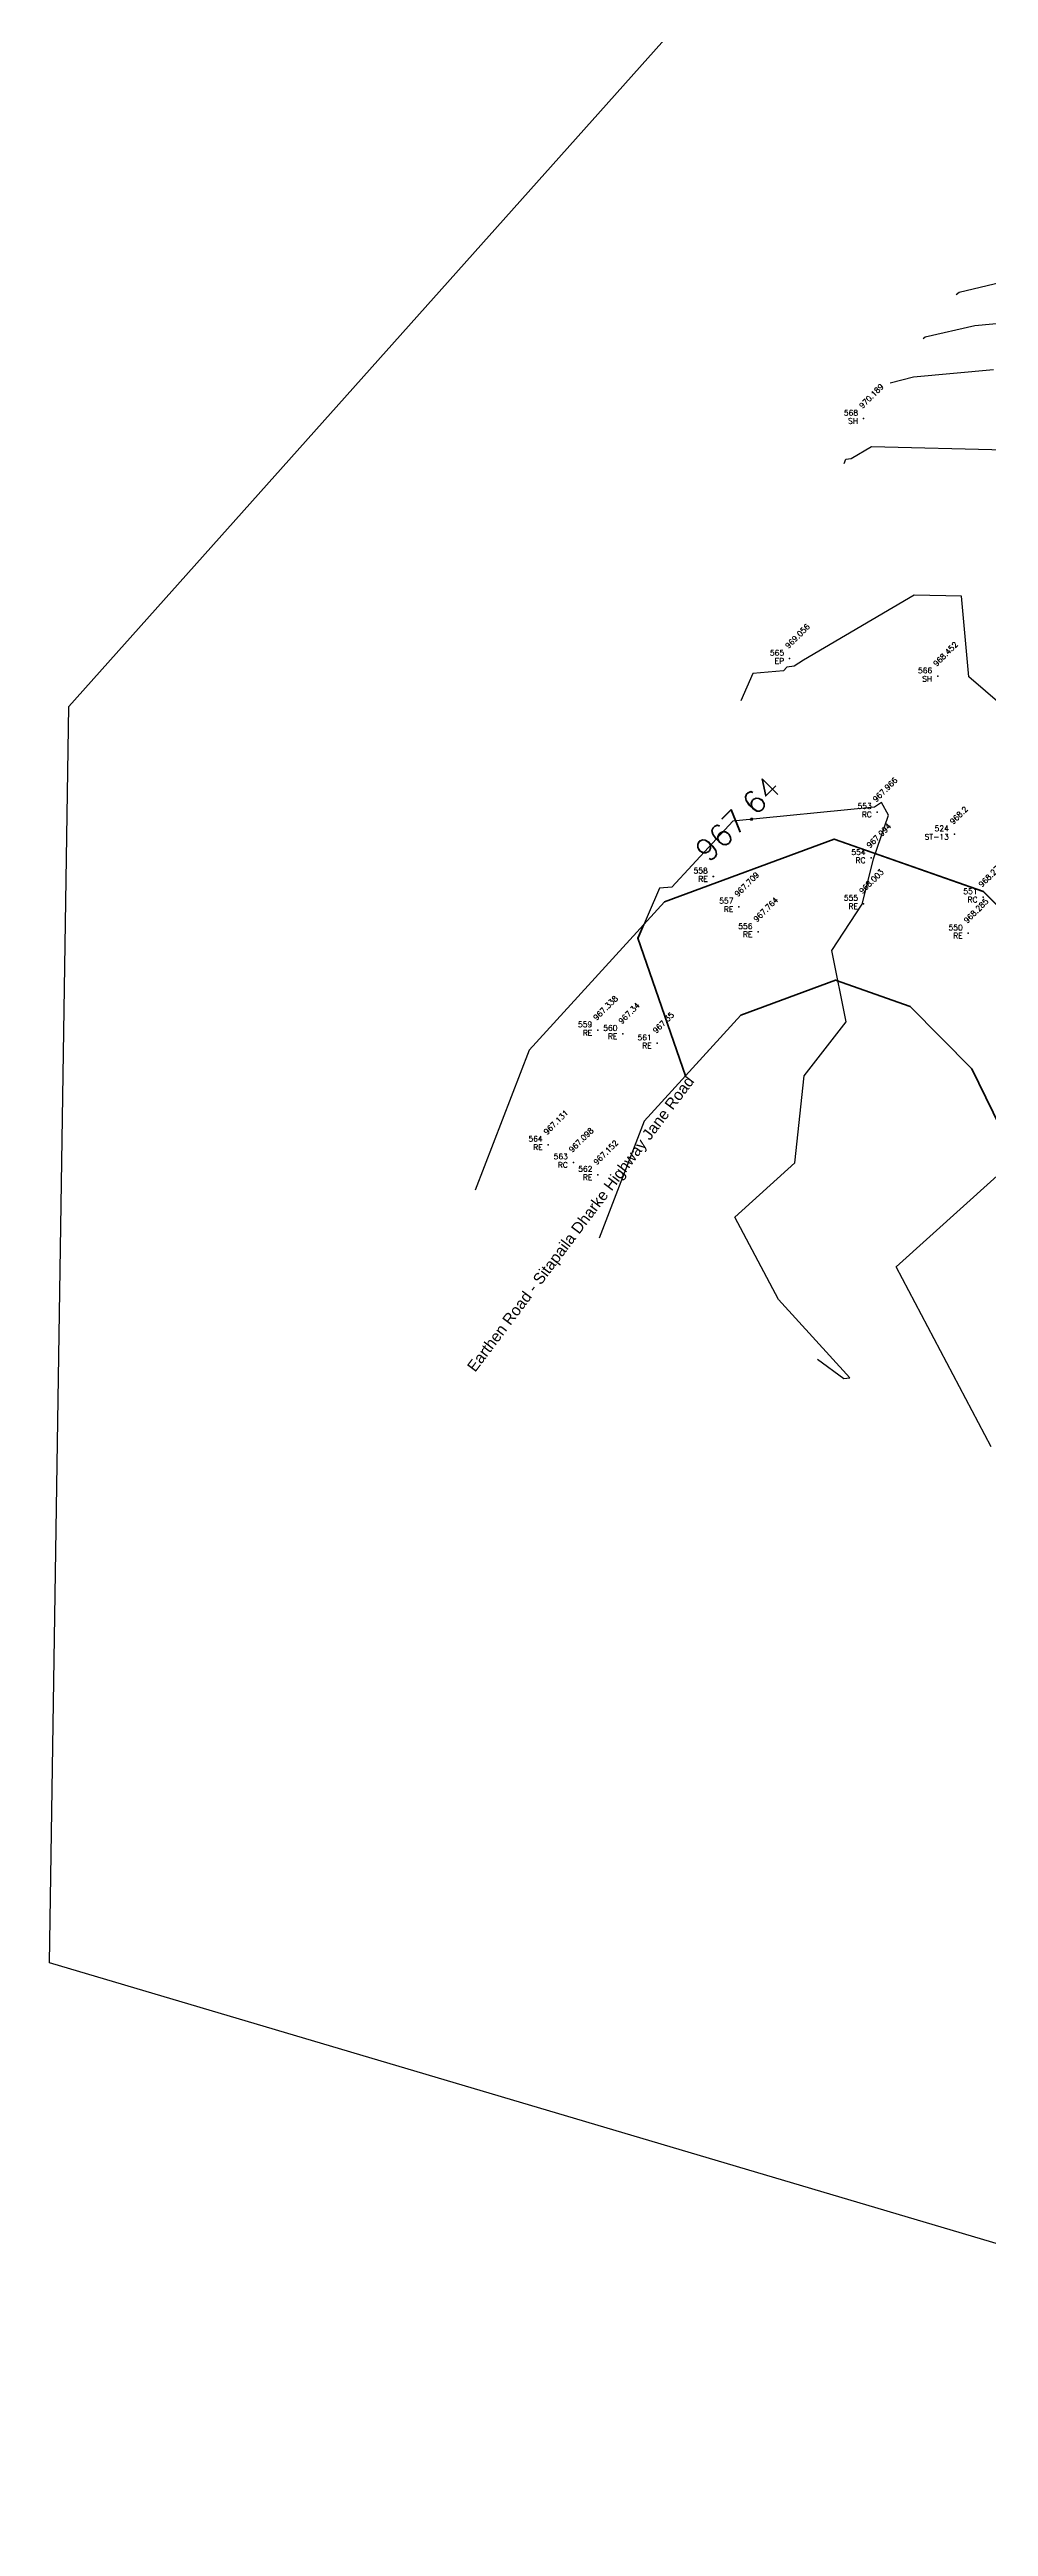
# Model space of a CAD drawing. Header units: metres. Extents: x 319894 to 3389272, y 120 to 6136017.
# Drawn here: x 320974.6 to 321017, y 3067828 to 3067940 of the extents above; entities that cross this region are included whole.
import ezdxf
from ezdxf.enums import TextEntityAlignment as Align

# ---------------------------------------------------------------- set-up
doc = ezdxf.new("R2010")
doc.units = ezdxf.units.M
doc.header["$MEASUREMENT"] = 0
doc.layers.add('a_MUEBLE', color=255, linetype='Continuous', lineweight=5)
for name, color, linetype in [('Contour', 254, 'Continuous'), ('EP', 7, 'Continuous'), ('Index_Contour', 8, 'Continuous'), ('Points', 7, 'Continuous'), ('Points-ELV', 6, 'Continuous'), ('Points-NUM', 4, 'Continuous'), ('Points-TXT', 3, 'Continuous'), ('RC', 7, 'Continuous'), ('RE', 7, 'Continuous'), ('SH', 7, 'Continuous'), ('ST-13', 7, 'Continuous')]:
    doc.layers.add(name, color=color, linetype=linetype)
doc.styles.add('romans', font='romans.shx')
doc.styles.get("Standard").update_dxf_attribs({"font": 'arial.ttf'})

# ---------------------------------------------------------------- blocks, each defined once
blk = doc.blocks.new('POINTS')
at = {"layer": 'Points'}
blk.add_line((0, 0), (0, 0), dxfattribs=at)
blk.add_point((0, 0), dxfattribs=at)
at = {"layer": 'Points-ELV', "style": 'romans'}
blk.add_attdef('ELEV', text='', height=1, rotation=45, dxfattribs=at).set_placement((0, 0), align=Align.BOTTOM_LEFT)
at = {"layer": 'Points-NUM', "style": 'romans'}
blk.add_attdef('PTNUM', text='', height=1, dxfattribs=at).set_placement((0, 0), align=Align.BOTTOM_RIGHT)
at = {"layer": 'Points-TXT', "style": 'romans'}
blk.add_attdef('DESC', text='', height=1, dxfattribs=at).set_placement((0, 0), align=Align.BOTTOM_RIGHT)
blk = doc.blocks.new('SIT4')
at = {"color": 7}
for p, q in [((320282.05, 3067747.48, 1969.36), (320274.38, 3067744.65, 1969.36)), ((320282.05, 3067747.48, 1969.36), (320274.38, 3067744.65, 1969.36)), ((320288.79, 3067745.12, 1969.36), (320282.05, 3067747.48, 1969.36)), ((320288.79, 3067745.12, 1969.36), (320282.05, 3067747.48, 1969.36)), ((320293.22, 3067740.62, 1969.36), (320288.79, 3067745.12, 1969.36)), ((320293.22, 3067740.62, 1969.36), (320288.79, 3067745.12, 1969.36)), ((320282.11, 3067741.11, 1969.36), (320277.83, 3067739.53, 1969.36)), ((320282.11, 3067741.11, 1969.36), (320277.83, 3067739.53, 1969.36)), ((320285.49, 3067739.92, 1969.36), (320282.11, 3067741.11, 1969.36)), ((320285.49, 3067739.92, 1969.36), (320282.11, 3067741.11, 1969.36)), ((320288.26, 3067737.11, 1969.36), (320285.49, 3067739.92, 1969.36)), ((320288.26, 3067737.11, 1969.36), (320285.49, 3067739.92, 1969.36)), ((320268.27, 3067737.95, 1969.36), (320265.83, 3067731.61, 1969.36)), ((320268.27, 3067737.95, 1969.36), (320265.83, 3067731.61, 1969.36)), ((320291.47, 3067730.56, 1969.36), (320288.26, 3067737.11, 1969.36)), ((320291.47, 3067730.56, 1969.36), (320288.26, 3067737.11, 1969.36)), ((320273.47, 3067734.74, 1969.36), (320271.43, 3067729.45, 1969.36)), ((320273.47, 3067734.74, 1969.36), (320271.43, 3067729.45, 1969.36))]:
    blk.add_line(p, q, dxfattribs=at)
for p, q in [((320274.38, 3067744.65, 1969.36), (320268.27, 3067737.95, 1969.36)), ((320274.38, 3067744.65, 1969.36), (320268.27, 3067737.95, 1969.36)), ((320277.83, 3067739.53, 1969.36), (320273.47, 3067734.74, 1969.36)), ((320277.83, 3067739.53, 1969.36), (320273.47, 3067734.74, 1969.36))]:
    blk.add_line(p, q)
blk.add_lwpolyline([(320247.47, 3067753.48), (320316.26, 3067830.57), (320385.47, 3067840.21), (320441.67, 3067801.66), (320406.86, 3067704.47), (320332.5, 3067671.21), (320246.6, 3067696.68)], close=True)
at = {"layer": 'a_MUEBLE', "lineweight": 40, "elevation": 968}
blk.add_lwpolyline([(320273.18, 3067743), (320273.45, 3067743.63), (320274.38, 3067744.65), (320282.05, 3067747.48), (320288.79, 3067745.12), (320293.22, 3067740.62)], dxfattribs=at)
at = {"layer": 'Contour'}
for points in [[(320287.56, 3067772.11), (320287.7, 3067772.22), (320291.17, 3067773.04)], [(320286.07, 3067770.12), (320286.16, 3067770.19), (320288.4, 3067770.71), (320296.04, 3067771.41)], [(320284.58, 3067768.12), (320285.63, 3067768.39), (320289.25, 3067768.72)], [(320289.15, 3067720.02), (320284.85, 3067728.15), (320290.79, 3067733.5)], [(320292.11, 3067751.41), (320288.14, 3067754.83), (320287.81, 3067758.47), (320285.67, 3067758.52), (320280.66, 3067755.58), (320280.25, 3067755.3), (320279.91, 3067755.26), (320279.76, 3067755.1), (320278.37, 3067754.97), (320277.84, 3067753.74)], [(320281.3, 3067723.97), (320282.48, 3067723.11), (320282.76, 3067723.13), (320279.53, 3067726.67), (320277.56, 3067730.4), (320280.28, 3067732.86), (320280.69, 3067736.79), (320282.59, 3067739.22), (320281.95, 3067742.45), (320283.32, 3067744.55), (320283.5, 3067745.25), (320283.83, 3067746.6), (320284.5, 3067748.57), (320284.19, 3067749.14), (320283.87, 3067748.93), (320277.47, 3067748.3), (320274.71, 3067745.32), (320274.16, 3067745.27), (320273.18, 3067743)]]:
    blk.add_lwpolyline(points, dxfattribs=at)
at = {"layer": 'Index_Contour'}
blk.add_lwpolyline([(320282.5, 3067764.47), (320282.58, 3067764.67), (320282.82, 3067764.69), (320283.74, 3067765.23), (320289.78, 3067765.09)], dxfattribs=at)
at = {"layer": 'EP', "linetype": 'Continuous'}
ref = blk.add_blockref('POINTS', (320280.04, 3067755.65, 969.06), dxfattribs=at)
ref.add_attrib('PTNUM', '565', dxfattribs={"layer": 'Points-NUM', "height": 0.25, "style": 'romans'}).set_placement((320279.79, 3067755.71, 969.06), align=Align.BOTTOM_RIGHT)
ref.add_attrib('DESC', 'EP', dxfattribs={"layer": 'Points-TXT', "height": 0.25, "style": 'romans'}).set_placement((320279.79, 3067755.34, 969.06), align=Align.BOTTOM_RIGHT)
ref.add_attrib('ELEV', '969.056', dxfattribs={"layer": 'Points-ELV', "height": 0.25, "rotation": 45, "style": 'romans'}).set_placement((320280.04, 3067756.03, 969.06), align=Align.BOTTOM_LEFT)
at = {"layer": 'RC', "linetype": 'Continuous'}
ref = blk.add_blockref('POINTS', (320284, 3067748.71, 967.97), dxfattribs=at)
ref.add_attrib('PTNUM', '553', dxfattribs={"layer": 'Points-NUM', "height": 0.25, "style": 'romans'}).set_placement((320283.75, 3067748.78, 967.97), align=Align.BOTTOM_RIGHT)
ref.add_attrib('DESC', 'RC', dxfattribs={"layer": 'Points-TXT', "height": 0.25, "style": 'romans'}).set_placement((320283.75, 3067748.4, 967.97), align=Align.BOTTOM_RIGHT)
ref.add_attrib('ELEV', '967.966', dxfattribs={"layer": 'Points-ELV', "height": 0.25, "rotation": 45, "style": 'romans'}).set_placement((320284, 3067749.09, 967.97), align=Align.BOTTOM_LEFT)
ref = blk.add_blockref('POINTS', (320283.72, 3067746.64, 967.99), dxfattribs=at)
ref.add_attrib('PTNUM', '554', dxfattribs={"layer": 'Points-NUM', "height": 0.25, "style": 'romans'}).set_placement((320283.47, 3067746.7, 967.99), align=Align.BOTTOM_RIGHT)
ref.add_attrib('DESC', 'RC', dxfattribs={"layer": 'Points-TXT', "height": 0.25, "style": 'romans'}).set_placement((320283.47, 3067746.33, 967.99), align=Align.BOTTOM_RIGHT)
ref.add_attrib('ELEV', '967.994', dxfattribs={"layer": 'Points-ELV', "height": 0.25, "rotation": 45, "style": 'romans'}).set_placement((320283.72, 3067747.01, 967.99), align=Align.BOTTOM_LEFT)
ref = blk.add_blockref('POINTS', (320288.78, 3067744.87, 968.27), dxfattribs=at)
ref.add_attrib('PTNUM', '551', dxfattribs={"layer": 'Points-NUM', "height": 0.25, "style": 'romans'}).set_placement((320288.53, 3067744.93, 968.27), align=Align.BOTTOM_RIGHT)
ref.add_attrib('DESC', 'RC', dxfattribs={"layer": 'Points-TXT', "height": 0.25, "style": 'romans'}).set_placement((320288.53, 3067744.55, 968.27), align=Align.BOTTOM_RIGHT)
ref.add_attrib('ELEV', '968.27', dxfattribs={"layer": 'Points-ELV', "height": 0.25, "rotation": 45, "style": 'romans'}).set_placement((320288.78, 3067745.24, 968.27), align=Align.BOTTOM_LEFT)
ref = blk.add_blockref('POINTS', (320270.27, 3067732.87, 967.1), dxfattribs=at)
ref.add_attrib('PTNUM', '563', dxfattribs={"layer": 'Points-NUM', "height": 0.25, "style": 'romans'}).set_placement((320270.02, 3067732.94, 967.1), align=Align.BOTTOM_RIGHT)
ref.add_attrib('DESC', 'RC', dxfattribs={"layer": 'Points-TXT', "height": 0.25, "style": 'romans'}).set_placement((320270.02, 3067732.56, 967.1), align=Align.BOTTOM_RIGHT)
ref.add_attrib('ELEV', '967.098', dxfattribs={"layer": 'Points-ELV', "height": 0.25, "rotation": 45, "style": 'romans'}).set_placement((320270.27, 3067733.25, 967.1), align=Align.BOTTOM_LEFT)
at = {"layer": 'RE', "linetype": 'Continuous'}
ref = blk.add_blockref('POINTS', (320276.59, 3067745.8, 967.64), dxfattribs=at)
ref.add_attrib('PTNUM', '558', dxfattribs={"layer": 'Points-NUM', "height": 0.25, "style": 'romans'}).set_placement((320276.34, 3067745.86, 967.64), align=Align.BOTTOM_RIGHT)
ref.add_attrib('DESC', 'RE', dxfattribs={"layer": 'Points-TXT', "height": 0.25, "style": 'romans'}).set_placement((320276.34, 3067745.49, 967.64), align=Align.BOTTOM_RIGHT)
ref.add_attrib('ELEV', '967.64', dxfattribs={"layer": 'Points-ELV', "lineweight": 60, "height": 1, "rotation": 45, "style": 'romans'}).set_placement((320276.59, 3067746.17, 967.64), align=Align.BOTTOM_LEFT)
ref = blk.add_blockref('POINTS', (320277.75, 3067744.43, 967.71), dxfattribs=at)
ref.add_attrib('PTNUM', '557', dxfattribs={"layer": 'Points-NUM', "height": 0.25, "style": 'romans'}).set_placement((320277.5, 3067744.5, 967.71), align=Align.BOTTOM_RIGHT)
ref.add_attrib('DESC', 'RE', dxfattribs={"layer": 'Points-TXT', "height": 0.25, "style": 'romans'}).set_placement((320277.5, 3067744.12, 967.71), align=Align.BOTTOM_RIGHT)
ref.add_attrib('ELEV', '967.709', dxfattribs={"layer": 'Points-ELV', "height": 0.25, "rotation": 45, "style": 'romans'}).set_placement((320277.75, 3067744.81, 967.71), align=Align.BOTTOM_LEFT)
ref = blk.add_blockref('POINTS', (320283.38, 3067744.56, 968), dxfattribs=at)
ref.add_attrib('PTNUM', '555', dxfattribs={"layer": 'Points-NUM', "height": 0.25, "style": 'romans'}).set_placement((320283.13, 3067744.63, 968), align=Align.BOTTOM_RIGHT)
ref.add_attrib('DESC', 'RE', dxfattribs={"layer": 'Points-TXT', "height": 0.25, "style": 'romans'}).set_placement((320283.13, 3067744.25, 968), align=Align.BOTTOM_RIGHT)
ref.add_attrib('ELEV', '968.003', dxfattribs={"layer": 'Points-ELV', "height": 0.25, "rotation": 45, "style": 'romans'}).set_placement((320283.38, 3067744.94, 968), align=Align.BOTTOM_LEFT)
ref = blk.add_blockref('POINTS', (320278.61, 3067743.29, 967.76), dxfattribs=at)
ref.add_attrib('PTNUM', '556', dxfattribs={"layer": 'Points-NUM', "height": 0.25, "style": 'romans'}).set_placement((320278.36, 3067743.35, 967.76), align=Align.BOTTOM_RIGHT)
ref.add_attrib('DESC', 'RE', dxfattribs={"layer": 'Points-TXT', "height": 0.25, "style": 'romans'}).set_placement((320278.36, 3067742.98, 967.76), align=Align.BOTTOM_RIGHT)
ref.add_attrib('ELEV', '967.764', dxfattribs={"layer": 'Points-ELV', "height": 0.25, "rotation": 45, "style": 'romans'}).set_placement((320278.61, 3067743.67, 967.76), align=Align.BOTTOM_LEFT)
ref = blk.add_blockref('POINTS', (320288.11, 3067743.23, 968.28), dxfattribs=at)
ref.add_attrib('PTNUM', '550', dxfattribs={"layer": 'Points-NUM', "height": 0.25, "style": 'romans'}).set_placement((320287.86, 3067743.29, 968.28), align=Align.BOTTOM_RIGHT)
ref.add_attrib('DESC', 'RE', dxfattribs={"layer": 'Points-TXT', "height": 0.25, "style": 'romans'}).set_placement((320287.86, 3067742.92, 968.28), align=Align.BOTTOM_RIGHT)
ref.add_attrib('ELEV', '968.285', dxfattribs={"layer": 'Points-ELV', "height": 0.25, "rotation": 45, "style": 'romans'}).set_placement((320288.11, 3067743.61, 968.28), align=Align.BOTTOM_LEFT)
ref = blk.add_blockref('POINTS', (320271.37, 3067738.85, 967.34), dxfattribs=at)
ref.add_attrib('PTNUM', '559', dxfattribs={"layer": 'Points-NUM', "height": 0.25, "style": 'romans'}).set_placement((320271.12, 3067738.91, 967.34), align=Align.BOTTOM_RIGHT)
ref.add_attrib('DESC', 'RE', dxfattribs={"layer": 'Points-TXT', "height": 0.25, "style": 'romans'}).set_placement((320271.12, 3067738.53, 967.34), align=Align.BOTTOM_RIGHT)
ref.add_attrib('ELEV', '967.338', dxfattribs={"layer": 'Points-ELV', "height": 0.25, "rotation": 45, "style": 'romans'}).set_placement((320271.37, 3067739.22, 967.34), align=Align.BOTTOM_LEFT)
ref = blk.add_blockref('POINTS', (320272.51, 3067738.69, 967.34), dxfattribs=at)
ref.add_attrib('PTNUM', '560', dxfattribs={"layer": 'Points-NUM', "height": 0.25, "style": 'romans'}).set_placement((320272.26, 3067738.75, 967.34), align=Align.BOTTOM_RIGHT)
ref.add_attrib('DESC', 'RE', dxfattribs={"layer": 'Points-TXT', "height": 0.25, "style": 'romans'}).set_placement((320272.26, 3067738.37, 967.34), align=Align.BOTTOM_RIGHT)
ref.add_attrib('ELEV', '967.34', dxfattribs={"layer": 'Points-ELV', "height": 0.25, "rotation": 45, "style": 'romans'}).set_placement((320272.51, 3067739.06, 967.34), align=Align.BOTTOM_LEFT)
ref = blk.add_blockref('POINTS', (320274.06, 3067738.26, 967.35), dxfattribs=at)
ref.add_attrib('PTNUM', '561', dxfattribs={"layer": 'Points-NUM', "height": 0.25, "style": 'romans'}).set_placement((320273.81, 3067738.32, 967.35), align=Align.BOTTOM_RIGHT)
ref.add_attrib('DESC', 'RE', dxfattribs={"layer": 'Points-TXT', "height": 0.25, "style": 'romans'}).set_placement((320273.81, 3067737.95, 967.35), align=Align.BOTTOM_RIGHT)
ref.add_attrib('ELEV', '967.35', dxfattribs={"layer": 'Points-ELV', "height": 0.25, "rotation": 45, "style": 'romans'}).set_placement((320274.06, 3067738.63, 967.35), align=Align.BOTTOM_LEFT)
ref = blk.add_blockref('POINTS', (320269.13, 3067733.67, 967.13), dxfattribs=at)
ref.add_attrib('PTNUM', '564', dxfattribs={"layer": 'Points-NUM', "height": 0.25, "style": 'romans'}).set_placement((320268.88, 3067733.74, 967.13), align=Align.BOTTOM_RIGHT)
ref.add_attrib('DESC', 'RE', dxfattribs={"layer": 'Points-TXT', "height": 0.25, "style": 'romans'}).set_placement((320268.88, 3067733.36, 967.13), align=Align.BOTTOM_RIGHT)
ref.add_attrib('ELEV', '967.131', dxfattribs={"layer": 'Points-ELV', "height": 0.25, "rotation": 45, "style": 'romans'}).set_placement((320269.13, 3067734.05, 967.13), align=Align.BOTTOM_LEFT)
ref = blk.add_blockref('POINTS', (320271.38, 3067732.31, 967.15), dxfattribs=at)
ref.add_attrib('PTNUM', '562', dxfattribs={"layer": 'Points-NUM', "height": 0.25, "style": 'romans'}).set_placement((320271.13, 3067732.38, 967.15), align=Align.BOTTOM_RIGHT)
ref.add_attrib('DESC', 'RE', dxfattribs={"layer": 'Points-TXT', "height": 0.25, "style": 'romans'}).set_placement((320271.13, 3067732, 967.15), align=Align.BOTTOM_RIGHT)
ref.add_attrib('ELEV', '967.152', dxfattribs={"layer": 'Points-ELV', "height": 0.25, "rotation": 45, "style": 'romans'}).set_placement((320271.38, 3067732.69, 967.15), align=Align.BOTTOM_LEFT)
at = {"layer": 'SH', "linetype": 'Continuous'}
ref = blk.add_blockref('POINTS', (320283.38, 3067766.5, 970.19), dxfattribs=at)
ref.add_attrib('PTNUM', '568', dxfattribs={"layer": 'Points-NUM', "height": 0.25, "style": 'romans'}).set_placement((320283.13, 3067766.56, 970.19), align=Align.BOTTOM_RIGHT)
ref.add_attrib('DESC', 'SH', dxfattribs={"layer": 'Points-TXT', "height": 0.25, "style": 'romans'}).set_placement((320283.13, 3067766.19, 970.19), align=Align.BOTTOM_RIGHT)
ref.add_attrib('ELEV', '970.189', dxfattribs={"layer": 'Points-ELV', "height": 0.25, "rotation": 45, "style": 'romans'}).set_placement((320283.38, 3067766.88, 970.19), align=Align.BOTTOM_LEFT)
ref = blk.add_blockref('POINTS', (320286.73, 3067754.85, 968.45), dxfattribs=at)
ref.add_attrib('PTNUM', '566', dxfattribs={"layer": 'Points-NUM', "height": 0.25, "style": 'romans'}).set_placement((320286.48, 3067754.91, 968.45), align=Align.BOTTOM_RIGHT)
ref.add_attrib('DESC', 'SH', dxfattribs={"layer": 'Points-TXT', "height": 0.25, "style": 'romans'}).set_placement((320286.48, 3067754.53, 968.45), align=Align.BOTTOM_RIGHT)
ref.add_attrib('ELEV', '968.452', dxfattribs={"layer": 'Points-ELV', "height": 0.25, "rotation": 45, "style": 'romans'}).set_placement((320286.73, 3067755.22, 968.45), align=Align.BOTTOM_LEFT)
at = {"layer": 'ST-13', "linetype": 'Continuous'}
ref = blk.add_blockref('POINTS', (320287.48, 3067747.71, 968.2), dxfattribs=at)
ref.add_attrib('PTNUM', '524', dxfattribs={"layer": 'Points-NUM', "height": 0.25, "style": 'romans'}).set_placement((320287.23, 3067747.77, 968.2), align=Align.BOTTOM_RIGHT)
ref.add_attrib('DESC', 'ST-13', dxfattribs={"layer": 'Points-TXT', "height": 0.25, "style": 'romans'}).set_placement((320287.23, 3067747.39, 968.2), align=Align.BOTTOM_RIGHT)
ref.add_attrib('ELEV', '968.2', dxfattribs={"layer": 'Points-ELV', "height": 0.25, "rotation": 45, "style": 'romans'}).set_placement((320287.48, 3067748.08, 968.2), align=Align.BOTTOM_LEFT)
at = {"color": 0, "insert": (320265.43, 3067723.66), "char_height": 0.5, "attachment_point": 1, "rotation": 53.0054}
blk.add_mtext_dynamic_manual_height_columns('Earthen Road - Sitapaila Dharke Highway Jane Road ', width=16.5761, gutter_width=1, heights=[0], dxfattribs=at)

msp = doc.modelspace()

# ---------------------------------------------------------------- linework, layer by layer
at = {"color": 2, "lineweight": 158}
msp.add_lwpolyline([(321019.446, 3067887.359), (321016.245, 3067893.911), (321013.47, 3067896.722), (321010.087, 3067897.908), (321005.811, 3067896.33), (321003.317, 3067893.592), (321001.157, 3067899.804), (321001.429, 3067900.429), (321002.36, 3067901.452), (321010.034, 3067904.284), (321016.765, 3067901.925), (321021.205, 3067897.427)], dxfattribs=at)

# ---------------------------------------------------------------- block references
at = {"color": 251, "true_color": 0x636466}
msp.add_blockref('SIT4', (727.98, 156.802), dxfattribs=at)
at = {"layer": 'RE', "linetype": 'Continuous'}
ref = msp.add_blockref('POINTS', (321004.572, 3067902.601, 967.64), dxfattribs=at)
ref.add_attrib('PTNUM', '558', dxfattribs={"layer": 'Points-NUM', "height": 0.25, "style": 'romans'}).set_placement((321004.322, 3067902.663, 967.64), align=Align.BOTTOM_RIGHT)
ref.add_attrib('DESC', 'RE', dxfattribs={"layer": 'Points-TXT', "height": 0.25, "style": 'romans'}).set_placement((321004.322, 3067902.288, 967.64), align=Align.BOTTOM_RIGHT)
ref.add_attrib('ELEV', '967.64', dxfattribs={"layer": 'Points-ELV', "lineweight": 90, "height": 1, "rotation": 45, "style": 'romans'}).set_placement((321004.572, 3067902.976, 967.64), align=Align.BOTTOM_LEFT)

doc.saveas('drawing.dxf')
